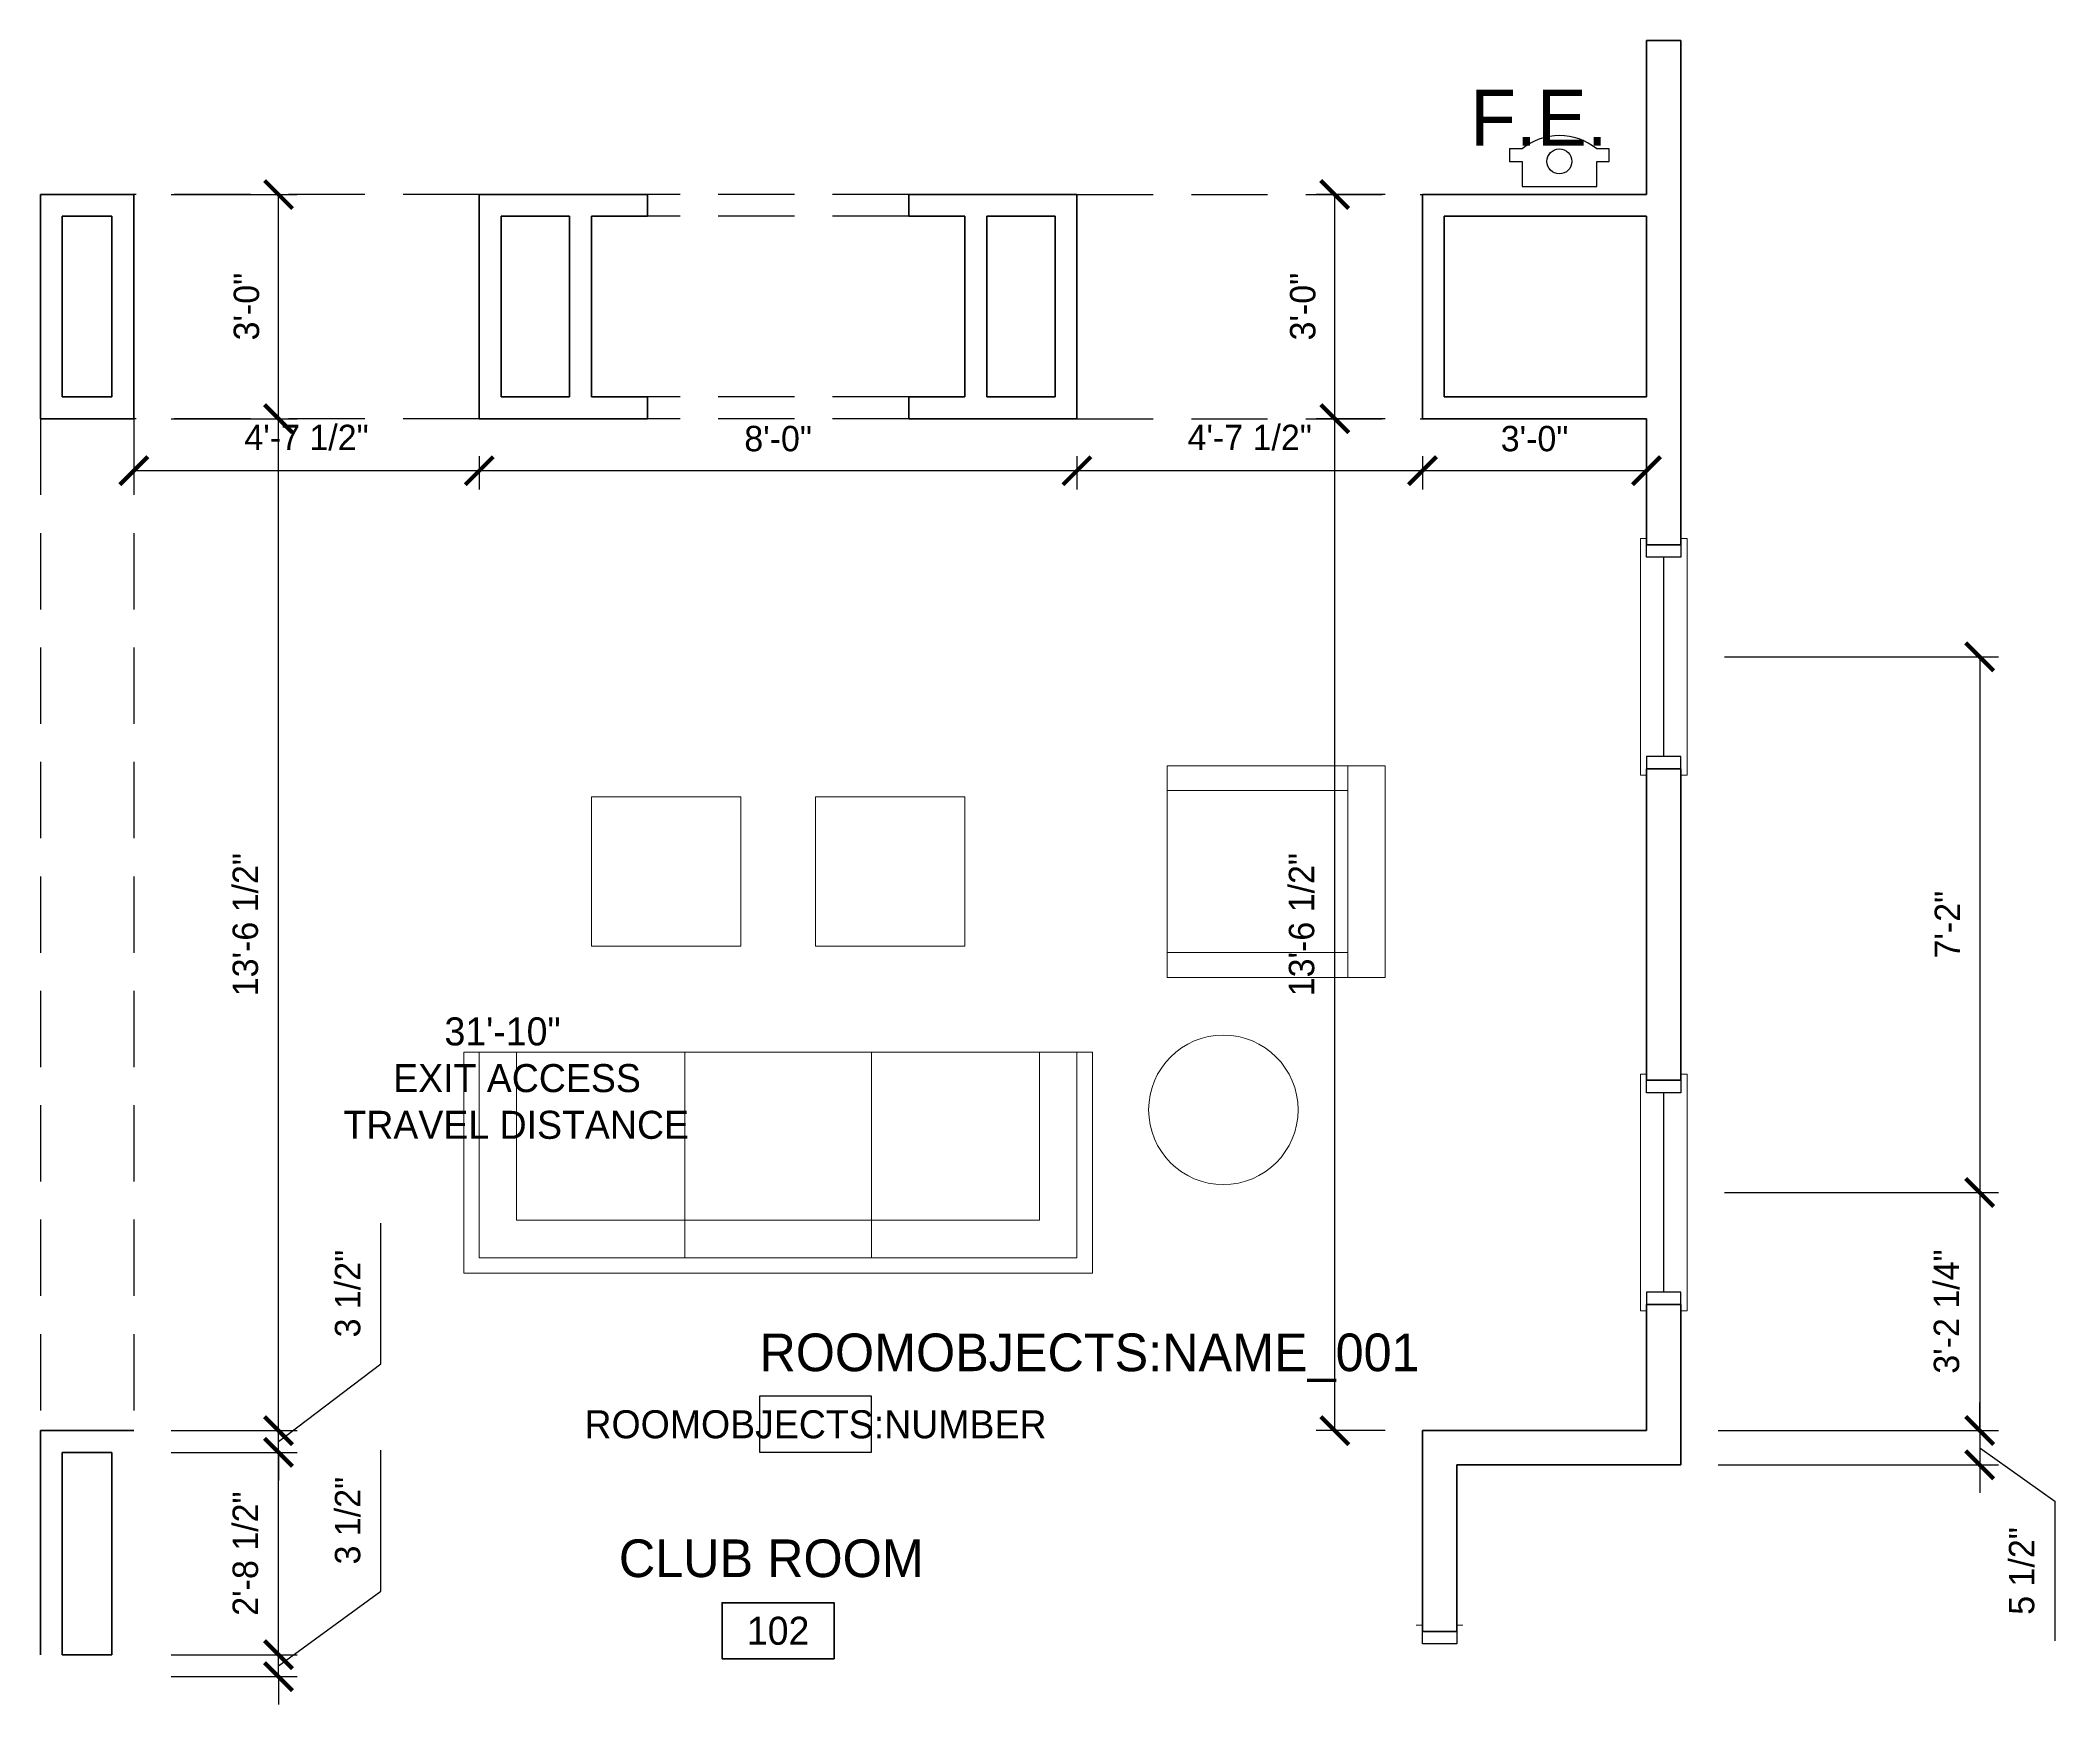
# Model space of a CAD drawing. Header units: inches. Extents: x 636 to 961, y 87 to 354.
import ezdxf
from ezdxf.enums import TextEntityAlignment as Align

# ---------------------------------------------------------------- set-up
doc = ezdxf.new("R2010")
doc.units = ezdxf.units.IN
doc.header["$LTSCALE"] = 98
doc.header["$MEASUREMENT"] = 0
doc.linetypes.add('HIDDEN2', pattern=[0.1875, 0.125, -0.0625])
doc.linetypes.add('PHANTOM2', pattern=[1.25, 0.625, -0.125, 0.125, -0.125, 0.125, -0.125])
doc.layers.get('Defpoints').update_dxf_attribs({"color": 245})
for name, color, linetype, lineweight in [('A-Anno-Dims', 211, 'Continuous', 25), ('A-Anno-Note-Fire', 231, 'Continuous', 25), ('A-Area-Iden @ 48', 152, 'Continuous', 35), ('A-Equim-FIRE', 91, 'Continuous', 25), ('A-Glaz', 151, 'Continuous', 25), ('A-Wall', 113, 'Continuous', 50), ('A-Wall-Open', 31, 'Continuous', 25), ('I-Furn', 30, 'Continuous', 18)]:
    doc.layers.add(name, color=color, linetype=linetype, lineweight=lineweight)
doc.styles.get("Standard").update_dxf_attribs({"font": 'stylu.ttf'})
doc.dimstyles.new('Barton Dimstyle', dxfattribs={"dimscale": 0, "dimtxt": 0.085, "dimasz": 0.09375, "dimexe": 0.0625, "dimexo": 0.125, "dimgap": 0.0625, "dimtad": 1, "dimdec": 8, "dimzin": 3, "dimdsep": 46, "dimlunit": 4, "dimtxsty": 'Standard', "dimblk1": 'ARCHTICK', "dimblk2": 'ARCHTICK', "dimsah": 1, "dimcen": 0.0625, "dimclrd": 256, "dimclre": 256, "dimclrt": 256, "dimaunit": 1, "dimadec": 0, "dimazin": 0, "dimtfac": 0.84375, "dimtdec": 8, "dimtmove": 2, "dimatfit": 3, "dimfxl": 1, "dimfrac": 2, "dimtolj": 1, "dimtzin": 3, "dimarcsym": 0})

# ---------------------------------------------------------------- blocks, each defined once
blk = doc.blocks.new('SOFA')
at = {"layer": 'I-Furn'}
for points in [[(-516.45, 168.48), (-480.95, 168.48), (-480.95, 67.48), (-516.45, 67.48)], [(-513.95, 165.98), (-480.95, 165.98), (-480.95, 69.98), (-513.95, 69.98)], [(-507.95, 159.98), (-480.95, 159.98), (-480.95, 75.98), (-507.95, 75.98)], [(-513.95, 132.98), (-480.95, 132.98), (-480.95, 102.98), (-513.95, 102.98)], [(-507.95, 132.98), (-480.95, 132.98), (-480.95, 102.98), (-507.95, 102.98)]]:
    blk.add_lwpolyline(points, close=True, dxfattribs=at)
blk = doc.blocks.new('chair')
at = {"layer": 'I-Furn'}
for p, q in [((17, -6), (-17, -6)), ((-13, -35), (-13, -6)), ((13, -35), (13, -6))]:
    blk.add_line(p, q, dxfattribs=at)
blk.add_lwpolyline([(17, -35), (17, 0), (-17, 0), (-17, -35)], close=True, dxfattribs=at)
blk = doc.blocks.new('_ArchTick')
at = {"color": 0, "linetype": 'ByBlock', "const_width": 0.15}
blk.add_lwpolyline([(-0.5, -0.5), (0.5, 0.5)], dxfattribs=at)
blk = doc.blocks.new('*D951')
at = {"layer": 'A-Anno-Dims', "lineweight": -2, "transparency": 16777216}
for p, q in [((858.5, 287.5), (858.5, 282.15)), ((894.5, 287.5), (894.5, 282.15)), ((894.5, 285.15), (858.5, 285.15))]:
    blk.add_line(p, q, dxfattribs=at)
at = {"layer": 'Defpoints', "color": 0, "transparency": 16777216}
for p in [(858.5, 293.5), (894.5, 293.5), (858.5, 285.15)]:
    blk.add_point(p, dxfattribs=at)
at = {"layer": 'A-Anno-Dims', "lineweight": -2, "transparency": 16777216, "xscale": 4.5, "yscale": 4.5, "zscale": 4.5, "rotation": 180}
blk.add_blockref('_ArchTick', (858.5, 285.15), dxfattribs=at)
at = {"layer": 'A-Anno-Dims', "lineweight": -2, "transparency": 16777216, "xscale": 4.5, "yscale": 4.5, "zscale": 4.5}
blk.add_blockref('_ArchTick', (894.5, 285.15), dxfattribs=at)
at = {"layer": 'A-Anno-Dims', "transparency": 16777216, "insert": (876.5, 290.28), "char_height": 4.08, "attachment_point": 5}
blk.add_mtext('\\A1;3\'-0"', dxfattribs=at)
blk = doc.blocks.new('*D954')
at = {"layer": 'A-Anno-Dims', "lineweight": -2, "transparency": 16777216}
for p, q in [((803, 287.5), (803, 282.15)), ((858.5, 287.5), (858.5, 282.15)), ((858.5, 285.15), (803, 285.15))]:
    blk.add_line(p, q, dxfattribs=at)
at = {"layer": 'Defpoints', "color": 0, "transparency": 16777216}
for p in [(803, 293.5), (858.5, 293.5), (803, 285.15)]:
    blk.add_point(p, dxfattribs=at)
at = {"layer": 'A-Anno-Dims', "lineweight": -2, "transparency": 16777216, "xscale": 4.5, "yscale": 4.5, "zscale": 4.5, "rotation": 180}
blk.add_blockref('_ArchTick', (803, 285.15), dxfattribs=at)
at = {"layer": 'A-Anno-Dims', "lineweight": -2, "transparency": 16777216, "xscale": 4.5, "yscale": 4.5, "zscale": 4.5}
blk.add_blockref('_ArchTick', (858.5, 285.15), dxfattribs=at)
at = {"layer": 'A-Anno-Dims', "transparency": 16777216, "insert": (830.75, 290.46), "char_height": 4.08, "attachment_point": 5}
blk.add_mtext('\\A1;4\'-7 1/2"', dxfattribs=at)
blk = doc.blocks.new('*D957')
at = {"layer": 'A-Anno-Dims', "lineweight": -2, "transparency": 16777216}
for p, q in [((707, 287.5), (707, 282.15)), ((803, 287.5), (803, 282.15)), ((803, 285.15), (707, 285.15))]:
    blk.add_line(p, q, dxfattribs=at)
at = {"layer": 'Defpoints', "color": 0, "transparency": 16777216}
for p in [(707, 293.5), (803, 293.5), (707, 285.15)]:
    blk.add_point(p, dxfattribs=at)
at = {"layer": 'A-Anno-Dims', "lineweight": -2, "transparency": 16777216, "xscale": 4.5, "yscale": 4.5, "zscale": 4.5, "rotation": 180}
blk.add_blockref('_ArchTick', (707, 285.15), dxfattribs=at)
at = {"layer": 'A-Anno-Dims', "lineweight": -2, "transparency": 16777216, "xscale": 4.5, "yscale": 4.5, "zscale": 4.5}
blk.add_blockref('_ArchTick', (803, 285.15), dxfattribs=at)
at = {"layer": 'A-Anno-Dims', "transparency": 16777216, "insert": (755, 290.28), "char_height": 4.08, "attachment_point": 5}
blk.add_mtext('\\A1;8\'-0"', dxfattribs=at)
blk = doc.blocks.new('*D960')
at = {"layer": 'A-Anno-Dims', "lineweight": -2, "transparency": 16777216}
for p, q in [((651.5, 287.5), (651.5, 282.15)), ((707, 287.5), (707, 282.15)), ((707, 285.15), (651.5, 285.15))]:
    blk.add_line(p, q, dxfattribs=at)
at = {"layer": 'Defpoints', "color": 0, "transparency": 16777216}
for p in [(651.5, 293.5), (707, 293.5), (651.5, 285.15)]:
    blk.add_point(p, dxfattribs=at)
at = {"layer": 'A-Anno-Dims', "lineweight": -2, "transparency": 16777216, "xscale": 4.5, "yscale": 4.5, "zscale": 4.5, "rotation": 180}
blk.add_blockref('_ArchTick', (651.5, 285.15), dxfattribs=at)
at = {"layer": 'A-Anno-Dims', "lineweight": -2, "transparency": 16777216, "xscale": 4.5, "yscale": 4.5, "zscale": 4.5}
blk.add_blockref('_ArchTick', (707, 285.15), dxfattribs=at)
at = {"layer": 'A-Anno-Dims', "transparency": 16777216, "insert": (679.25, 290.46), "char_height": 4.08, "attachment_point": 5}
blk.add_mtext('\\A1;4\'-7 1/2"', dxfattribs=at)
blk = doc.blocks.new('*D1119')
at = {"layer": 'A-Anno-Dims', "lineweight": -2, "transparency": 16777216}
for p, q in [((907, 255.25), (951, 255.25)), ((948, 255.25), (948, 169.25)), ((907, 169.25), (951, 169.25))]:
    blk.add_line(p, q, dxfattribs=at)
at = {"layer": 'Defpoints', "color": 0, "transparency": 16777216}
for p in [(901, 255.25), (901, 169.25), (948, 169.25)]:
    blk.add_point(p, dxfattribs=at)
at = {"layer": 'A-Anno-Dims', "lineweight": -2, "transparency": 16777216, "xscale": 4.5, "yscale": 4.5, "zscale": 4.5}
for p, rotation in [((948, 255.25), 90), ((948, 169.25), 270)]:
    blk.add_blockref('_ArchTick', p, dxfattribs=dict(at, rotation=rotation))
at = {"layer": 'A-Anno-Dims', "transparency": 16777216, "insert": (942.81, 212.25), "char_height": 4.08, "attachment_point": 5, "rotation": 90}
blk.add_mtext('\\A1;7\'-2"', dxfattribs=at)
blk = doc.blocks.new('*D1122')
at = {"layer": 'A-Anno-Dims', "lineweight": -2, "transparency": 16777216}
for p, q in [((907, 169.25), (951, 169.25)), ((948, 169.25), (948, 131)), ((906, 131), (951, 131))]:
    blk.add_line(p, q, dxfattribs=at)
at = {"layer": 'Defpoints', "color": 0, "transparency": 16777216}
for p in [(901, 169.25), (900, 131), (948, 131)]:
    blk.add_point(p, dxfattribs=at)
at = {"layer": 'A-Anno-Dims', "lineweight": -2, "transparency": 16777216, "xscale": 4.5, "yscale": 4.5, "zscale": 4.5}
for p, rotation in [((948, 169.25), 90), ((948, 131), 270)]:
    blk.add_blockref('_ArchTick', p, dxfattribs=dict(at, rotation=rotation))
at = {"layer": 'A-Anno-Dims', "transparency": 16777216, "insert": (942.69, 150.12), "char_height": 4.08, "attachment_point": 5, "rotation": 90}
blk.add_mtext('\\A1;3\'-2 1/4"', dxfattribs=at)
blk = doc.blocks.new('*D1197')
at = {"layer": 'A-Anno-Dims', "lineweight": -2, "transparency": 16777216}
for p, q in [((948, 131), (948, 135.5)), ((906, 131), (951, 131)), ((948, 131), (948, 125.5)), ((948, 131), (948, 125.5)), ((948, 128.25), (960.06, 119.68)), ((906, 125.5), (951, 125.5)), ((948, 125.5), (948, 121)), ((960.06, 119.68), (960.06, 97.24))]:
    blk.add_line(p, q, dxfattribs=at)
at = {"layer": 'Defpoints', "color": 0, "transparency": 16777216}
for p in [(900, 131), (900, 125.5), (948, 125.5)]:
    blk.add_point(p, dxfattribs=at)
at = {"layer": 'A-Anno-Dims', "lineweight": -2, "transparency": 16777216, "xscale": 4.5, "yscale": 4.5, "zscale": 4.5}
for p, rotation in [((948, 131), 270), ((948, 125.5), 89.99999999999999)]:
    blk.add_blockref('_ArchTick', p, dxfattribs=dict(at, rotation=rotation))
at = {"layer": 'A-Anno-Dims', "transparency": 16777216, "insert": (954.76, 108.46), "char_height": 4.08, "attachment_point": 5, "rotation": 90}
blk.add_mtext('\\A1;5 1/2"', dxfattribs=at)
blk = doc.blocks.new('*D800')
at = {"layer": 'A-Anno-Dims', "lineweight": -2, "transparency": 16777216}
for p, q in [((691.18, 105.24), (691.18, 127.85)), ((674.75, 93.25), (691.18, 105.24)), ((674.75, 95), (674.75, 99.5)), ((657.5, 95), (677.75, 95)), ((674.75, 91.5), (674.75, 95)), ((674.75, 91.5), (674.75, 95)), ((657.5, 91.5), (677.75, 91.5)), ((674.75, 91.5), (674.75, 87))]:
    blk.add_line(p, q, dxfattribs=at)
at = {"layer": 'Defpoints', "color": 0, "transparency": 16777216}
for p in [(651.5, 95), (674.75, 95), (651.5, 91.5)]:
    blk.add_point(p, dxfattribs=at)
at = {"layer": 'A-Anno-Dims', "lineweight": -2, "transparency": 16777216, "xscale": 4.5, "yscale": 4.5, "zscale": 4.5}
for p, rotation in [((674.75, 95), 270), ((674.75, 91.5), 90)]:
    blk.add_blockref('_ArchTick', p, dxfattribs=dict(at, rotation=rotation))
at = {"layer": 'A-Anno-Dims', "transparency": 16777216, "insert": (685.87, 116.54), "char_height": 4.08, "attachment_point": 5, "rotation": 90}
blk.add_mtext('\\A1;3 1/2"', dxfattribs=at)
blk = doc.blocks.new('*D801')
at = {"layer": 'A-Anno-Dims', "lineweight": -2, "transparency": 16777216}
for p, q in [((657.5, 127.5), (677.75, 127.5)), ((674.75, 95), (674.75, 127.5)), ((657.5, 95), (677.75, 95))]:
    blk.add_line(p, q, dxfattribs=at)
at = {"layer": 'Defpoints', "color": 0, "transparency": 16777216}
for p in [(651.5, 127.5), (674.75, 127.5), (651.5, 95)]:
    blk.add_point(p, dxfattribs=at)
at = {"layer": 'A-Anno-Dims', "lineweight": -2, "transparency": 16777216, "xscale": 4.5, "yscale": 4.5, "zscale": 4.5}
for p, rotation in [((674.75, 127.5), 90), ((674.75, 95), 270)]:
    blk.add_blockref('_ArchTick', p, dxfattribs=dict(at, rotation=rotation))
at = {"layer": 'A-Anno-Dims', "transparency": 16777216, "insert": (669.44, 111.25), "char_height": 4.08, "attachment_point": 5, "rotation": 90}
blk.add_mtext('\\A1;2\'-8 1/2"', dxfattribs=at)
blk = doc.blocks.new('*D802')
at = {"layer": 'A-Anno-Dims', "lineweight": -2, "transparency": 16777216}
for p, q in [((691.18, 141.7), (691.18, 164.31)), ((674.75, 129.25), (691.18, 141.7)), ((674.75, 131), (674.75, 135.5)), ((657.5, 131), (677.75, 131)), ((674.75, 127.5), (674.75, 131)), ((674.75, 127.5), (674.75, 131)), ((657.5, 127.5), (677.75, 127.5)), ((674.75, 127.5), (674.75, 123))]:
    blk.add_line(p, q, dxfattribs=at)
at = {"layer": 'Defpoints', "color": 0, "transparency": 16777216}
for p in [(651.5, 131), (674.75, 131), (651.5, 127.5)]:
    blk.add_point(p, dxfattribs=at)
at = {"layer": 'A-Anno-Dims', "lineweight": -2, "transparency": 16777216, "xscale": 4.5, "yscale": 4.5, "zscale": 4.5}
for p, rotation in [((674.75, 131), 270), ((674.75, 127.5), 90)]:
    blk.add_blockref('_ArchTick', p, dxfattribs=dict(at, rotation=rotation))
at = {"layer": 'A-Anno-Dims', "transparency": 16777216, "insert": (685.87, 153), "char_height": 4.08, "attachment_point": 5, "rotation": 90}
blk.add_mtext('\\A1;3 1/2"', dxfattribs=at)
blk = doc.blocks.new('*D803')
at = {"layer": 'A-Anno-Dims', "lineweight": -2, "transparency": 16777216}
for p, q in [((657.5, 293.5), (677.75, 293.5)), ((674.75, 131), (674.75, 293.5)), ((657.5, 131), (677.75, 131))]:
    blk.add_line(p, q, dxfattribs=at)
at = {"layer": 'Defpoints', "color": 0, "transparency": 16777216}
for p in [(651.5, 293.5), (674.75, 293.5), (651.5, 131)]:
    blk.add_point(p, dxfattribs=at)
at = {"layer": 'A-Anno-Dims', "lineweight": -2, "transparency": 16777216, "xscale": 4.5, "yscale": 4.5, "zscale": 4.5}
for p, rotation in [((674.75, 293.5), 90), ((674.75, 131), 270)]:
    blk.add_blockref('_ArchTick', p, dxfattribs=dict(at, rotation=rotation))
at = {"layer": 'A-Anno-Dims', "transparency": 16777216, "insert": (669.44, 212.25), "char_height": 4.08, "attachment_point": 5, "rotation": 90}
blk.add_mtext('\\A1;13\'-6 1/2"', dxfattribs=at)
blk = doc.blocks.new('*D804')
at = {"layer": 'A-Anno-Dims', "lineweight": -2, "transparency": 16777216}
for p, q in [((657.5, 329.5), (677.75, 329.5)), ((674.75, 293.5), (674.75, 329.5)), ((657.5, 293.5), (677.75, 293.5))]:
    blk.add_line(p, q, dxfattribs=at)
at = {"layer": 'Defpoints', "color": 0, "transparency": 16777216}
for p in [(651.5, 329.5), (674.75, 329.5), (651.5, 293.5)]:
    blk.add_point(p, dxfattribs=at)
at = {"layer": 'A-Anno-Dims', "lineweight": -2, "transparency": 16777216, "xscale": 4.5, "yscale": 4.5, "zscale": 4.5}
for p, rotation in [((674.75, 329.5), 90), ((674.75, 293.5), 270)]:
    blk.add_blockref('_ArchTick', p, dxfattribs=dict(at, rotation=rotation))
at = {"layer": 'A-Anno-Dims', "transparency": 16777216, "insert": (669.62, 311.5), "char_height": 4.08, "attachment_point": 5, "rotation": 90}
blk.add_mtext('\\A1;3\'-0"', dxfattribs=at)
blk = doc.blocks.new('*D818')
at = {"layer": 'A-Anno-Dims', "lineweight": -2, "transparency": 16777216}
for p, q in [((852.5, 293.5), (841.41, 293.5)), ((844.41, 131), (844.41, 293.5)), ((852.5, 131), (841.41, 131))]:
    blk.add_line(p, q, dxfattribs=at)
at = {"layer": 'Defpoints', "color": 0, "transparency": 16777216}
for p in [(844.41, 293.5), (858.5, 293.5), (858.5, 131)]:
    blk.add_point(p, dxfattribs=at)
at = {"layer": 'A-Anno-Dims', "lineweight": -2, "transparency": 16777216, "xscale": 4.5, "yscale": 4.5, "zscale": 4.5}
for p, rotation in [((844.41, 293.5), 90), ((844.41, 131), 270)]:
    blk.add_blockref('_ArchTick', p, dxfattribs=dict(at, rotation=rotation))
at = {"layer": 'A-Anno-Dims', "transparency": 16777216, "insert": (839.1, 212.25), "char_height": 4.08, "attachment_point": 5, "rotation": 90}
blk.add_mtext('\\A1;13\'-6 1/2"', dxfattribs=at)
blk = doc.blocks.new('*D819')
at = {"layer": 'A-Anno-Dims', "lineweight": -2, "transparency": 16777216}
for p, q in [((852.5, 329.5), (841.41, 329.5)), ((844.41, 293.5), (844.41, 329.5)), ((852.5, 293.5), (841.41, 293.5))]:
    blk.add_line(p, q, dxfattribs=at)
at = {"layer": 'Defpoints', "color": 0, "transparency": 16777216}
for p in [(844.41, 329.5), (858.5, 329.5), (858.5, 293.5)]:
    blk.add_point(p, dxfattribs=at)
at = {"layer": 'A-Anno-Dims', "lineweight": -2, "transparency": 16777216, "xscale": 4.5, "yscale": 4.5, "zscale": 4.5}
for p, rotation in [((844.41, 329.5), 90), ((844.41, 293.5), 270)]:
    blk.add_blockref('_ArchTick', p, dxfattribs=dict(at, rotation=rotation))
at = {"layer": 'A-Anno-Dims', "transparency": 16777216, "insert": (839.29, 311.5), "char_height": 4.08, "attachment_point": 5, "rotation": 90}
blk.add_mtext('\\A1;3\'-0"', dxfattribs=at)
blk = doc.blocks.new('Aec8_Room_Tag_Basic_P')
at = {"color": 0, "linetype": 'ByBlock', "lineweight": -2}
blk.add_lwpolyline([(2, -2), (2, 0), (-2, 0), (-2, -2)], close=True, dxfattribs=at)
blk.add_attdef('ROOMOBJECTS:NAME_001', (-2.001, 0.895), '', height=1.344, dxfattribs=at)
blk.add_attdef('ROOMOBJECTS:NUMBER', text='', height=1, dxfattribs=at).set_placement((0, -1), align=Align.MIDDLE_CENTER)

msp = doc.modelspace()

# ---------------------------------------------------------------- linework, layer by layer
at = {"color": 0, "linetype": 'ByBlock', "lineweight": -2}
msp.add_lwpolyline([(769.99995471, 127.51495757), (769.99995471, 136.51495757), (751.99995471, 136.51495757), (751.99995471, 127.51495757)], close=True, dxfattribs=at)
at = {"layer": 'A-Equim-FIRE'}
msp.add_lwpolyline([(874.5, 336.81356785), (872.5, 336.81356785), (872.5, 334.81356785), (874.5, 334.81356785), (874.5, 334.81356785), (874.5, 330.81356785), (886.5, 330.81356785), (886.5, 334.81356785), (886.5, 334.81356785), (888.5, 334.81356785), (888.5, 336.81356785), (886.5, 336.81356785, 0.3577093988)], format="xyb", close=True, dxfattribs=at)
msp.add_circle((880.5, 334.81356785), 2.00321693, dxfattribs=at)
at = {"layer": 'A-Glaz', "color": 50, "linetype": 'Continuous', "lineweight": 18}
for p, q in [((893.5, 236.25), (893.5, 274.25)), ((893.5, 274.25), (894.5, 274.25)), ((901, 274.25), (900, 274.25)), ((901, 236.25), (901, 274.25)), ((894.5, 236.25), (893.5, 236.25)), ((900, 236.25), (901, 236.25)), ((894.5, 188.25), (893.5, 188.25)), ((893.5, 188.25), (893.5, 150.25)), ((900, 188.25), (901, 188.25)), ((901, 188.25), (901, 150.25)), ((893.5, 150.25), (894.5, 150.25)), ((901, 150.25), (900, 150.25)), ((857.5, 99.75), (858.5, 99.75)), ((865, 99.75), (864, 99.75))]:
    msp.add_line(p, q, dxfattribs=at)
at = {"layer": 'A-Glaz', "color": 151, "linetype": 'Continuous', "lineweight": 25}
for p, q in [((897.25, 239.25), (897.25, 271.25)), ((897.25, 153.25), (897.25, 185.25))]:
    msp.add_line(p, q, dxfattribs=at)
for points in [[(894.5, 271.25), (894.5, 273.25), (900, 273.25), (900, 271.25)], [(894.5, 239.25), (894.5, 237.25), (900, 237.25), (900, 239.25)], [(894.5, 185.25), (894.5, 187.25), (900, 187.25), (900, 185.25)], [(894.5, 153.25), (894.5, 151.25), (900, 151.25), (900, 153.25)], [(858.5, 96.75), (858.5, 98.75), (864, 98.75), (864, 96.75)]]:
    msp.add_lwpolyline(points, close=True, dxfattribs=at)
at = {"layer": 'A-Wall', "color": 113, "linetype": 'Continuous', "lineweight": 50}
for p, q in [((900, 354.25), (894.5, 354.25)), ((894.5, 354.25), (894.5, 329.5)), ((900, 273.25), (900, 354.25)), ((636.5, 329.5), (636.5, 293.5)), ((651.5, 329.5), (636.5, 329.5)), ((651.5, 293.5), (651.5, 329.5)), ((707, 329.5), (707, 293.5)), ((707, 329.5), (734, 329.5)), ((734, 326), (734, 329.5)), ((776, 329.5), (776, 326)), ((776, 329.5), (803, 329.5)), ((803, 293.5), (803, 329.5)), ((894.5, 329.5), (858.5, 329.5)), ((858.5, 329.5), (858.5, 293.5)), ((640, 297), (640, 326)), ((640, 326), (648, 326)), ((648, 326), (648, 297)), ((710.5, 297), (710.5, 326)), ((710.5, 326), (721.5, 326)), ((721.5, 326), (721.5, 297)), ((725, 297), (725, 326)), ((725, 326), (734, 326)), ((776, 326), (785, 326)), ((785, 326), (785, 297)), ((788.5, 297), (788.5, 326)), ((788.5, 326), (799.5, 326)), ((799.5, 326), (799.5, 297)), ((862, 326), (894.5, 326)), ((862, 297), (862, 326)), ((894.5, 326), (894.5, 297)), ((648, 297), (640, 297)), ((721.5, 297), (710.5, 297)), ((734, 297), (725, 297)), ((734, 293.5), (734, 297)), ((785, 297), (776, 297)), ((776, 297), (776, 293.5)), ((799.5, 297), (788.5, 297)), ((894.5, 297), (862, 297)), ((636.5, 293.5), (651.5, 293.5)), ((707, 293.5), (734, 293.5)), ((776, 293.5), (803, 293.5)), ((858.5, 293.5), (894.5, 293.5)), ((894.5, 293.5), (894.5, 273.25)), ((894.5, 273.25), (900, 273.25)), ((900, 237.25), (894.5, 237.25)), ((894.5, 237.25), (894.5, 187.25)), ((900, 187.25), (900, 237.25)), ((894.5, 187.25), (900, 187.25)), ((900, 151.25), (894.5, 151.25)), ((894.5, 151.25), (894.5, 131)), ((900, 125.5), (900, 151.25)), ((636.5, 131), (636.5, 95)), ((651.5, 131), (636.5, 131)), ((894.5, 131), (858.5, 131)), ((858.5, 131), (858.5, 98.75)), ((640, 95), (640, 127.5)), ((640, 127.5), (648, 127.5)), ((648, 127.5), (648, 95)), ((864, 125.5), (900, 125.5)), ((864, 98.75), (864, 125.5)), ((858.5, 98.75), (864, 98.75)), ((648, 95), (640, 95))]:
    msp.add_line(p, q, dxfattribs=at)
at = {"layer": 'A-Wall-Open', "linetype": 'HIDDEN2'}
for p, q in [((707, 329.5), (651.5, 329.5)), ((803, 329.5), (858.5, 329.5)), ((636.5, 293.5), (636.5, 131)), ((707, 293.5), (651.5, 293.5)), ((651.5, 293.5), (651.5, 131)), ((803, 293.5), (858.5, 293.5))]:
    msp.add_line(p, q, dxfattribs=at)
at = {"layer": 'A-Wall-Open', "color": 31, "linetype": 'HIDDEN2', "lineweight": 25}
for p, q in [((776, 329.5), (734, 329.5)), ((776, 326), (734, 326)), ((776, 297), (734, 297)), ((776, 297), (734, 297)), ((776, 293.5), (734, 293.5)), ((776, 293.5), (734, 293.5))]:
    msp.add_line(p, q, dxfattribs=at)
at = {"layer": 'I-Furn'}
for points in [[(749, 232.77492816), (725, 232.77492816), (725, 208.77492816), (749, 208.77492816)], [(785, 232.77492816), (761, 232.77492816), (761, 208.77492816), (785, 208.77492816)]]:
    msp.add_lwpolyline(points, close=True, dxfattribs=at)
msp.add_circle((826.51471863, 182.51020954), 12, dxfattribs=at)

# ---------------------------------------------------------------- block references
at = {"layer": 'A-Area-Iden @ 48', "color": 152, "linetype": 'Continuous', "lineweight": 35}
ref = msp.add_blockref('Aec8_Room_Tag_Basic_P', (755, 103.36134583), dxfattribs=dict(at, xscale=4.5, yscale=4.5, zscale=4.5))
ref.add_attrib('ROOMOBJECTS:NUMBER', '102', dxfattribs={"layer": '0', "color": 0, "linetype": 'ByBlock', "lineweight": -2, "height": 4.5}).set_placement((755, 98.86134583), align=Align.MIDDLE_CENTER)
ref.add_attrib('ROOMOBJECTS:NAME_001', 'CLUB ROOM', (729.4158755, 107.47725763), dxfattribs={"layer": '0', "color": 0, "linetype": 'ByBlock', "lineweight": -2, "height": 6.046875})
at = {"layer": 'I-Furn', "xscale": -1, "rotation": 270}
msp.add_blockref('chair', (852.5, 220.77492816), dxfattribs=at)
at = {"layer": 'I-Furn', "rotation": 90}
msp.add_blockref('SOFA', (872.98061805, 672.72213034), dxfattribs=at)

# ---------------------------------------------------------------- texts
at = {"color": 0, "linetype": 'ByBlock', "lineweight": -2}
msp.add_attdef('ROOMOBJECTS:NAME_001', (751.99604274, 140.54233533), '000', height=6.046875, dxfattribs=at)
msp.add_attdef('ROOMOBJECTS:NUMBER', text='000', height=4.5, dxfattribs=at).set_placement((760.99995471, 132.01495757), align=Align.MIDDLE_CENTER)
at = {"layer": 'A-Anno-Note-Fire', "insert": (866.16612699, 346.33419036), "char_height": 9, "width": 16.9129182658, "attachment_point": 1}
msp.add_mtext('F.E.', dxfattribs=at)
at = {"layer": 'A-Anno-Note-Fire', "linetype": 'PHANTOM2', "insert": (682.18722054, 197.35976379), "char_height": 4.5, "width": 60.8458796711, "attachment_point": 1}
msp.add_mtext('\\pi19.221;31\'-10"\\P\\pi10.972;EXIT ACCESS \\P\\pi2.9914;TRAVEL DISTANCE ', dxfattribs=at)

# ---------------------------------------------------------------- dimensions: what is measured, and where the dimension line sits
at = {"layer": 'A-Anno-Dims'}
for base, p1, p2, angle, picture, middle in [((674.75, 329.5), (651.5, 293.5), (651.5, 329.5), 90, '*D804', (669.6218887262, 311.5)), ((844.4133819625, 329.5), (858.5000000003, 293.5), (858.5000000003, 329.5), 90, '*D819', (839.2852706887, 311.5)), ((651.5, 285.1537124364), (707, 293.5), (651.5, 293.5), 180, '*D960', (679.25, 290.462526492)), ((674.75, 293.5), (651.5, 131), (651.5, 293.5), 90, '*D803', (669.4411859444, 212.25)), ((803, 285.1537124364), (858.5000000003, 293.5), (803, 293.5), 180, '*D954', (830.7500000001, 290.462526492)), ((844.4133819625, 293.5), (858.5, 131), (858.5000000003, 293.5), 90, '*D818', (839.1045679069, 212.25)), ((707, 285.1537124364), (803, 293.5), (707, 293.5), 180, '*D957', (755, 290.2788368873)), ((858.5, 285.1537124364), (894.5, 293.5), (858.5, 293.5), 180, '*D951', (876.5, 290.2818237102)), ((948, 169.25), (901, 255.25), (901, 169.25), 270, '*D1119', (942.8136456808, 212.25)), ((948, 131), (901, 169.25), (900, 131), 270, '*D1122', (942.6911859444, 150.125)), ((674.75, 127.5), (651.5, 95), (651.5, 127.5), 90, '*D801', (669.4411859444, 111.25))]:
    dim = msp.add_linear_dim(base=base, p1=p1, p2=p2, angle=angle, dimstyle='Barton Dimstyle', override={"dimscale": 0, "dimtix": 0, "dimtofl": 1, "dimtmove": 2, "dimatfit": 3}, dxfattribs=at)
    dim.commit()
    dim.dimension.update_dxf_attribs({"geometry": picture, "text_midpoint": middle})
for base, p1, p2, angle, picture, middle, dimtype in [((674.75, 131), (651.5, 127.5), (651.5, 131), 90, '*D802', (691.17970324, 144.69655163), 128), ((948, 125.5), (900, 131), (900, 125.5), 270, '*D1197', (960.0641468959, 116.6812840853), 160), ((674.75, 95), (651.5, 91.5), (651.5, 95), 90, '*D800', (691.17970324, 108.23991571), 128)]:
    dim = msp.add_linear_dim(base=base, p1=p1, p2=p2, angle=angle, dimstyle='Barton Dimstyle', override={"dimscale": 0, "dimtix": 0, "dimtofl": 1, "dimtmove": 1, "dimatfit": 3}, dxfattribs=at)
    dim.commit()
    dim.dimension.update_dxf_attribs({"geometry": picture, "text_midpoint": middle, "dimtype": dimtype})

doc.saveas('drawing.dxf')
